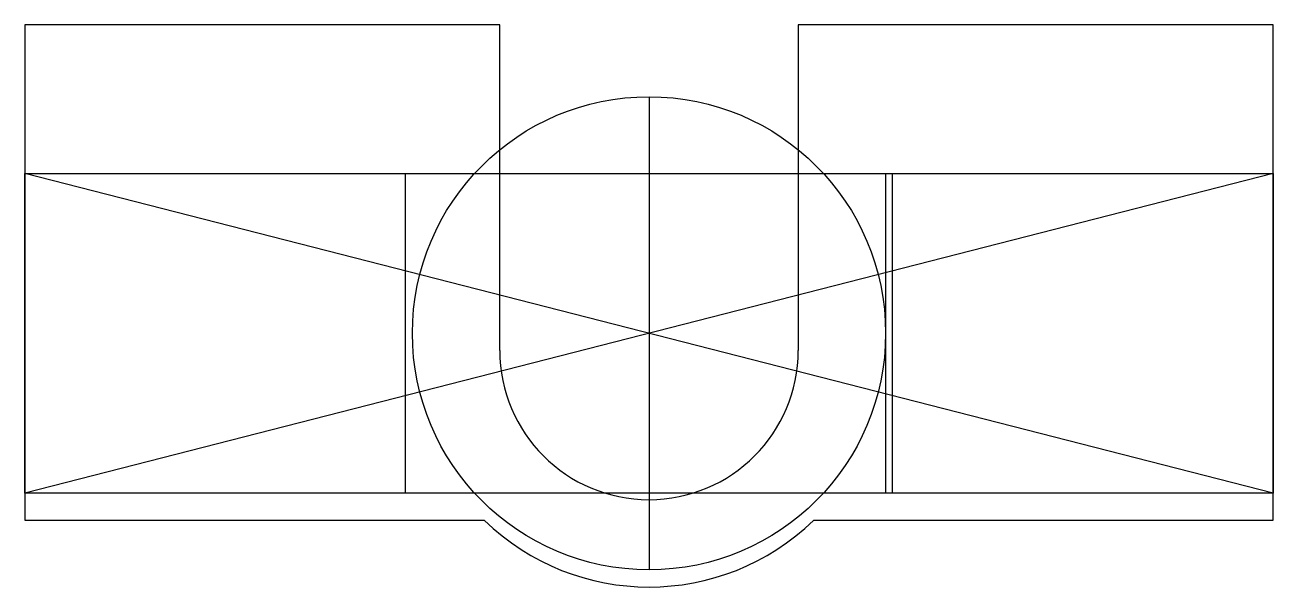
# Model space of a CAD drawing. Header units: millimetres. Extents: x -32 to -9, y 14.8 to 25.1.
import ezdxf

# ---------------------------------------------------------------- set-up
doc = ezdxf.new("R2010")
doc.units = ezdxf.units.MM
doc.layers.get('0').update_dxf_attribs({"linetype": 'CONTINUOUS'})

msp = doc.modelspace()

# ---------------------------------------------------------------- linework, layer by layer
for p, q in [((-32, 25.13), (-32, 16)), ((-23.25, 25.13), (-32, 25.13)), ((-23.25, 19.13), (-23.25, 25.13)), ((-9, 25.13), (-17.75, 25.13)), ((-17.75, 25.13), (-17.75, 19.13)), ((-9, 16), (-9, 25.13)), ((-20.5, 23.807), (-20.5, 15.087)), ((-9, 22.393), (-32, 16.5)), ((-9, 16.5), (-32, 22.393)), ((-24.987, 16.5), (-24.987, 22.393)), ((-16.14, 22.393), (-16.14, 16.5)), ((-16.013, 16.5), (-16.013, 22.393)), ((-32, 16), (-23.535, 16)), ((-17.465, 16), (-9, 16))]:
    msp.add_line(p, q)
msp.add_lwpolyline([(-9, 16.5), (-32, 16.5), (-32, 22.393), (-9, 22.393)], close=True)
msp.add_circle((-20.5, 19.447), 4.36)
for radius, start, end in [(2.75, 180, 360), (4.36, 225.8805, 314.1195)]:
    msp.add_arc((-20.5, 19.13), radius, start, end)

doc.saveas('drawing.dxf')
